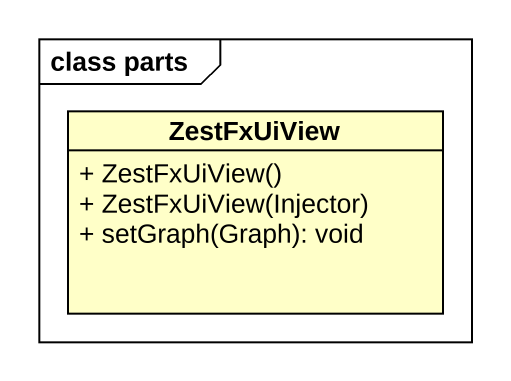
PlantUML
@startuml
mainframe class parts
hide circle
hide empty members
skinparam classAttributeIconSize 0
class ZestFxUiView #FFFFC8 {
  + ZestFxUiView()
  + ZestFxUiView(Injector)
  + setGraph(Graph): void
}
@enduml
